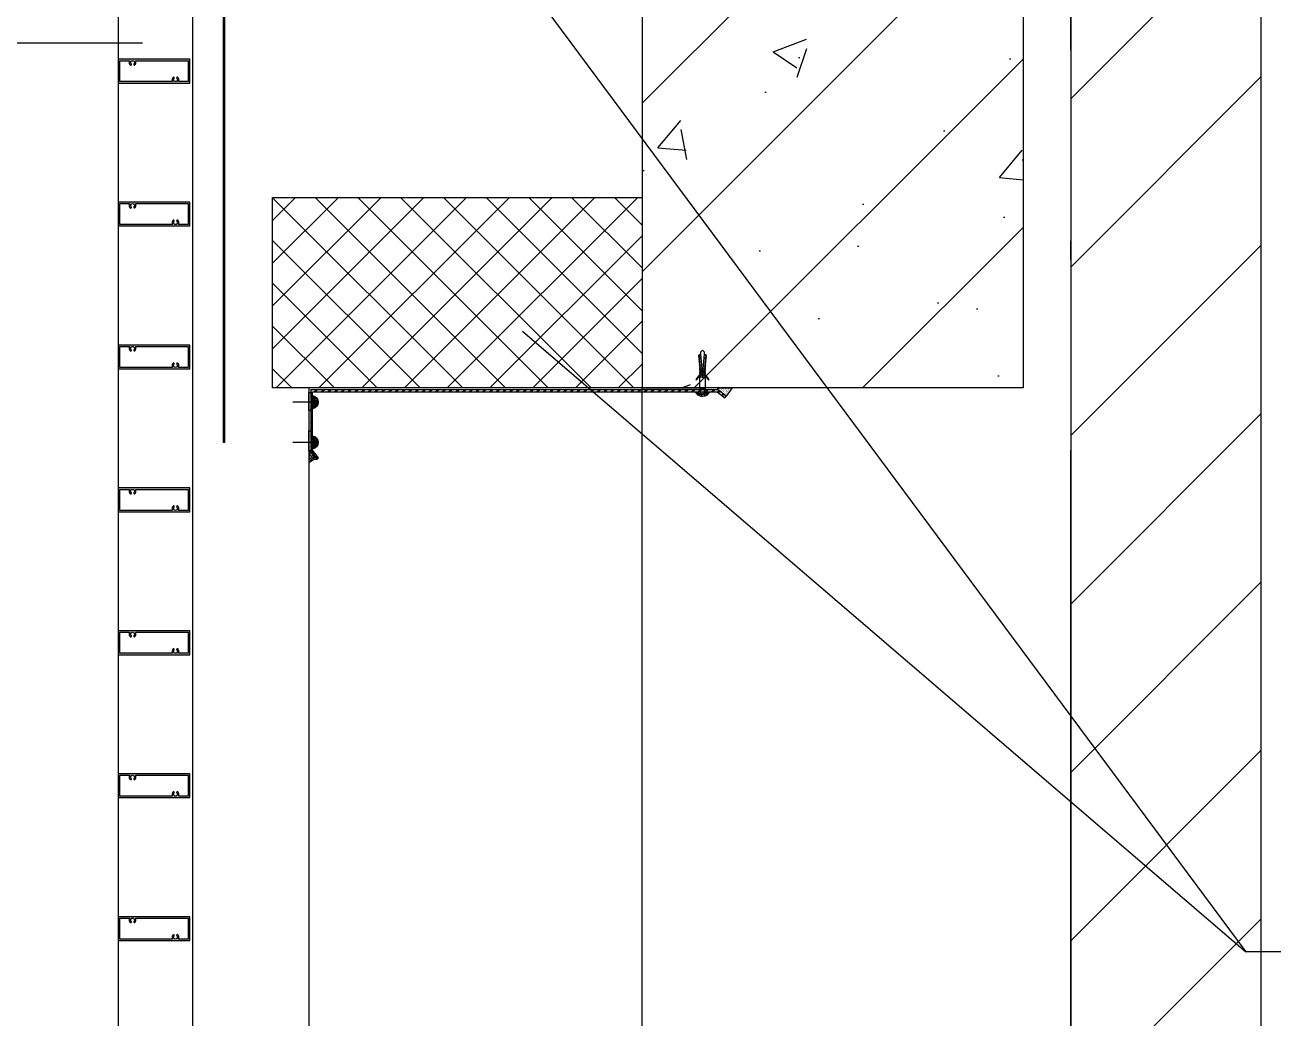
# Model space of a CAD drawing. Header units: millimetres. Extents: x 12351878 to 12381578, y 696206 to 738256.
# Drawn here: x 12366236 to 12367547, y 719522 to 720564 of the extents above; entities that cross this region are included whole.
import ezdxf

# ---------------------------------------------------------------- set-up
doc = ezdxf.new("R2010")
doc.units = ezdxf.units.MM
doc.header["$LTSCALE"] = 1000
for name, pattern in [('CENTER', [50.800000000000004, 31.75, -6.35, 6.35, -6.35]), ('CENTER2', [28.575000000000003, 19.05, -3.175, 3.175, -3.175]), ('DOTE', [2.4200000000000004, 2, -0.2, 0.02, -0.2]), ('HIDDEN', [0.125, 0.0625, -0.0625])]:
    doc.linetypes.add(name, pattern=pattern)
for name, color, linetype in [('A-WALL', 5, 'Continuous'), ('A-WALL-PATT', 8, 'Continuous'), ('ALUM', 1, 'Continuous'), ('DIM_LEAD', 3, 'Continuous'), ('DOTE', 16, 'DOTE'), ('ELASTOMER', 6, 'Continuous'), ('ELASTOMER-V', 241, 'Continuous'), ('ELASTROMER-V', 241, 'Continuous'), ('EXTRUSION-V', 141, 'Continuous'), ('EXTRUSION1', 4, 'Continuous'), ('EXTRUSION2', 133, 'Continuous'), ('FASTENER', 191, 'Continuous'), ('GRID', 8, 'CENTER'), ('GZDI-J建筑-立面-后可见线', 252, 'Continuous'), ('INSUL', 8, 'HIDDEN'), ('SILICONE', 8, 'Continuous'), ('STEEL', 3, 'Continuous'), ('STEEL-V', 71, 'Continuous'), ('SYMBOL', 7, 'Continuous'), ('型材断面填充', 254, 'Continuous'), ('铝板断面填充', 14, 'Continuous')]:
    doc.layers.add(name, color=color, linetype=linetype)

# ---------------------------------------------------------------- blocks, each defined once
blk = doc.blocks.new('*U59')
at = {"linetype": 'ByBlock', "lineweight": -2}
for p, q in [((-5.028571428571013, 0.5142857142927824), (-5.028571428571013, 7.275957614183426e-12)), ((5.028571428571013, 7.275957614183426e-12), (-5.028571428571013, 7.275957614183426e-12)), ((-4.685714285715221, 0.857142857152212), (-3.542857142858338, 1.14285714286234)), ((4.685714285715221, 0.857142857152212), (-4.685714285715221, 0.857142857152212)), ((-3.542857142858338, 4.400000000008731), (-3.542857142858338, 1.14285714286234)), ((3.542857142858338, 1.14285714286234), (-3.542857142858338, 1.14285714286234)), ((2.657142857144208, 4.857142857152212), (-2.657142857144208, 4.857142857152212)), ((-2.332922000361577, 0.857142857152212), (-1.77142857142826, 1.14285714286234)), ((-1.77142857142826, 4.400000000008731), (-1.77142857142826, 1.14285714286234)), ((1.77142857142826, 4.400000000008731), (1.77142857142826, 1.14285714286234)), ((2.458636286075489, 0.857142857152212), (1.77142857142826, 1.14285714286234)), ((3.542857142858338, 4.400000000008731), (3.542857142858338, 1.14285714286234)), ((4.685714285715221, 0.857142857152212), (3.542857142858338, 1.14285714286234)), ((5.028571428571013, 0.5142857142927824), (5.028571428571013, 7.275957614183426e-12))]:
    blk.add_line(p, q, dxfattribs=at)
for centre, radius, start, end in [((-4.685714285715221, 0.5142857142927824), 0.3428571428571428, 90, 180), ((-2.657142857144208, 3.770535714291327), 1.086607142857136, 35.40085557752613, 144.5991444224739), ((0, 1.196428571434808), 3.660714285714072, 61.05941179989344, 118.9405882001066), ((2.657142857144208, 3.770535714291327), 1.086607142857129, 35.40085557752613, 144.5991444224739), ((4.685714285715221, 0.5142857142927824), 0.3428571428571428, 0, 90)]:
    blk.add_arc(centre, radius, start, end, dxfattribs=at)
at = {"layer": 'GRID', "ltscale": 0.5}
blk.add_line((0, 4.857142857159488), (0, -20.8138588388405), dxfattribs=at)
blk = doc.blocks.new('*U60')
at = {"color": 0, "linetype": 'ByBlock'}
for p, q in [((-2.000000000000454, 0), (-2.000000000000454, -3.499999999977263)), ((1.999999999999545, 0), (1.999999999999545, -3.499999999977263))]:
    blk.add_line(p, q, dxfattribs=at)
blk.add_lwpolyline([(-3.631647999078154, 2.137003523466773, -0.0990596780167006), (-0.9599999999996952, 3.055712998712806), (-0.9599999999996952, 2.729140914976596), (0.9599999999996952, 2.729140914976596), (0.9599999999996952, 3.055712998712806, -0.0990596780167006), (3.631647999078154, 2.137003523466773, -0.2665876613401604), (4.199999999999477, 1.146785520481898), (4.199999999999477, 0.2400000000006912, -0.4142135623730937), (3.959999999999695, 0), (-3.959999999999695, 0, -0.4142135623731049), (-4.200000000000613, 0.2400000000006912), (-4.200000000000613, 1.146785520481898, -0.2665876613401604)], format="xyb", close=True, dxfattribs=at)
blk.add_lwpolyline([(-6.855000000000018, -12.99599999997735), (-3.000000000000453, -17.59199999997736), (-2.250000000000454, -17.96699999997736), (-2.250000000000454, -18.71699999997736), (-3.000000000000453, -18.71699999997736), (-3.000000000000453, -19.09199999997736), (-2.250000000000454, -19.46699999997736), (-2.250000000000454, -20.21699999997736), (-3.000000000000453, -20.21699999997736), (-3.000000000000453, -20.59199999997736), (-2.250000000000454, -20.96699999997736), (-2.250000000000454, -21.71699999997736), (-3.000000000000453, -21.71699999997736), (-3.000000000000453, -22.09199999997736), (-2.250000000000454, -22.46699999997736), (-2.250000000000454, -23.21699999997736), (-3.000000000000453, -23.21699999997736), (-3.000000000000453, -23.59199999997736), (-2.250000000000454, -23.96699999997736), (-2.250000000000454, -24.55649999997741), (-3.059999999999945, -24.48599999997714), (-3.105000000000018, -24.85949999997729), (-2.384999999999763, -25.29749999997739), (-2.445000000000163, -26.04449999997723), (-3.195000000000163, -25.97999999997728), (-3.224999999999909, -26.35349999997697), (-2.519999999999981, -26.79149999997752), (-2.580000000000381, -27.53999999997723), (-3.330000000000382, -27.47399999997742), (-3.360000000000127, -27.84749999997712), (-2.639999999999872, -28.28699999997752), (-2.7150000000006, -29.03399999997737), (-3.4650000000006, -28.96799999997757), (-3.494999999999436, -29.34149999997726), (-2.77500000000009, -29.7809999999772), (-2.849999999999909, -30.52799999997751), (-3.584999999999581, -30.46199999997725), (-3.615000000000236, -30.8354999999774), (-2.910000000000309, -31.27499999997735), (-2.969999999999799, -32.0219999999772), (-3.719999999999799, -31.95749999997725), (-3.750000000000453, -32.3309999999774), (-3.045000000000527, -32.76899999997704), (-3.105000000000018, -33.51599999997733), (-3.855000000000018, -33.45149999997694), (-3.884999999999764, -33.82499999997754), (-3.164999999999508, -34.26299999997718), (-3.240000000000236, -35.01149999997733), (-3.974999999999909, -34.94549999997708), (-4.019999999999982, -35.31899999997722), (-3.299999999999727, -35.75849999997762), (-3.360000000000127, -36.50549999997702), (-4.110000000000127, -36.43949999997722), (-4.139999999999872, -36.81299999997737), (-3.434999999999945, -37.25249999997732), (-3.494999999999436, -37.99949999997716), (-4.244999999999436, -37.93349999997736), (-4.27500000000009, -38.30699999997705), (-1.724999999999909, -39.28349999997727), (-0.3750000000004547, -23.88749999997754), (-0.3750000000004547, -14.87999999997737), (0.3749999999995452, -14.87999999997737), (0.3749999999995452, -23.88749999997754), (1.724999999999909, -39.28349999997727), (4.27500000000009, -38.30699999997705), (4.230000000000018, -37.93349999997736), (3.495000000000345, -37.99949999997716), (3.419999999999618, -37.25249999997732), (4.139999999999872, -36.81299999997737), (4.110000000000127, -36.43949999997722), (3.360000000000127, -36.50549999997702), (3.284999999999399, -35.75849999997762), (4.005000000000563, -35.31899999997722), (3.974999999999909, -34.94549999997708), (3.224999999999909, -35.01149999997733), (3.165000000000418, -34.26299999997718), (3.870000000000345, -33.82499999997754), (3.83999999999969, -33.45149999997694), (3.08999999999969, -33.51599999997733), (3.0300000000002, -32.76899999997704), (3.749999999999545, -32.3309999999774), (3.704999999999472, -31.95749999997725), (2.969999999999799, -32.0219999999772), (2.894999999999981, -31.27499999997735), (3.615000000000236, -30.8354999999774), (3.585000000000491, -30.46199999997725), (2.835000000000491, -30.52799999997751), (2.77500000000009, -29.7809999999772), (3.480000000000018, -29.34149999997726), (3.450000000000272, -28.96799999997757), (2.700000000000272, -29.03399999997737), (2.639999999999872, -28.28699999997752), (3.344999999999799, -27.84749999997712), (3.315000000000054, -27.47399999997742), (2.565000000000054, -27.53999999997723), (2.505000000000563, -26.79149999997752), (3.224999999999909, -26.35349999997697), (3.195000000000163, -25.97999999997728), (2.445000000000163, -26.04449999997723), (2.370000000000345, -25.29749999997739), (3.08999999999969, -24.85949999997729), (3.059999999999945, -24.48599999997714), (2.249999999999545, -24.55649999997741), (2.249999999999545, -23.96699999997736), (2.999999999999545, -23.59199999997736), (2.999999999999545, -23.21699999997736), (2.249999999999545, -23.21699999997736), (2.249999999999545, -22.46699999997736), (2.999999999999545, -22.09199999997736), (2.999999999999545, -21.71699999997736), (2.249999999999545, -21.71699999997736), (2.249999999999545, -20.96699999997736), (2.999999999999545, -20.59199999997736), (2.999999999999545, -20.21699999997736), (2.249999999999545, -20.21699999997736), (2.249999999999545, -19.46699999997736), (2.999999999999545, -19.09199999997736), (2.999999999999545, -18.71699999997736), (2.249999999999545, -18.71699999997736), (2.249999999999545, -17.96699999997736), (2.999999999999545, -17.59199999997736), (6.855000000000018, -12.99599999997735), (6.284999999999398, -12.51449999997749), (2.325000000000272, -17.21699999997736), (2.249999999999545, -17.21699999997736), (2.249999999999545, -16.46699999997736), (2.999999999999545, -16.09199999997736), (2.999999999999545, -15.34199999997736), (2.249999999999545, -15.34199999997736), (2.249999999999545, -14.96699999997736), (2.999999999999545, -14.96699999997736), (2.999999999999545, -3.499999999977263), (-3.000000000000453, -3.499999999977263), (-3.000000000000453, -14.96699999997736), (-2.250000000000454, -14.96699999997736), (-2.250000000000454, -15.34199999997736), (-3.000000000000453, -15.34199999997736), (-3.000000000000453, -16.09199999997736), (-2.250000000000454, -16.46699999997736), (-2.250000000000454, -17.21699999997736), (-2.3400000000006, -17.21699999997736), (-6.285000000000308, -12.51449999997749)], close=True, dxfattribs=at)
blk.add_lwpolyline([(-2.000000000000454, -39.17819117644785), (-2.000000000000454, -41.50724637678876), (-4.547e-13, -43.49999999997726), (1.999999999999545, -41.4927007299043), (1.999999999999545, -39.17819117644785)], dxfattribs=at)
blk = doc.blocks.new('20210923-LC06')
at = {"layer": '型材断面填充', "linetype": 'ByBlock'}
h = blk.add_hatch(color=256, dxfattribs=at)
h.paths.add_polyline_path([(75, 12.5), (0, 12.5), (0, -12.5), (75, -12.5)])
edge = h.paths.add_edge_path(flags=16)
edge.add_arc((72.99999999999272, 10.5), 0.5, 0, 90, ccw=False)
edge.add_line((73.49999999999272, 10.5), (73.49999999999272, -10.5))
edge.add_arc((72.99999999999272, -10.5), 0.5, -90, 0, ccw=False)
edge.add_line((72.99999999999272, -11), (63.70809924347122, -11))
edge.add_arc((63.70809924347122, -10.5), 0.5, 157.9756871616606, 270, ccw=False)
edge.add_arc((59.99999999996362, -8.999999999923602), 3.49999999999024, 337.9756871617368, 405.5224881743313)
edge.add_arc((61.96176195076987, -7.002128601492586), 0.6999999863657048, 45.52248817439985, 150.0000000002586)
edge.add_line((61.35554417992535, -6.652128608311614), (61.30384047733969, -6.741682048123039))
edge.add_arc((61.91005825998582, -7.091682048114308), 0.6999999999930533, 150.000000000497, 224.9738861260881)
edge.add_arc((59.99999999498687, -8.999999999916326), 1.99999999646012, -224.97388637242545, 44.97388612635791, ccw=False)
edge.add_arc((58.08994174066902, -7.091682042391767), 0.6999999964802336, 315.0261136276913, 389.999999996758)
edge.add_line((58.69615952028835, -6.741682044186746), (58.64445582000917, -6.652128608351632))
edge.add_arc((58.0382380491501, -7.002128601496224), 0.6999999863618294, 29.99999999656709, 134.4775118258088)
edge.add_arc((59.99999999995634, -8.999999999923602), 3.499999999985485, 134.4775118257521, 202.0243128383078)
edge.add_arc((56.29190075644874, -10.5), 0.5000000000078625, -89.99999999916622, 22.024312838026788, ccw=False)
edge.add_line((56.29190075645602, -11), (2, -11))
edge.add_arc((2, -10.5), 0.5, 180, 270, ccw=False)
edge.add_line((1.5, -10.5), (1.5, 10.5))
edge.add_arc((2, 10.5), 0.5, 90, 180, ccw=False)
edge.add_line((2, 11), (11.2919007564924, 11))
edge.add_arc((11.29190075648512, 10.49999999998909), 0.5000000000109139, -22.024313129871473, 89.99999999916622, ccw=False)
edge.add_arc((15.00000000499858, 8.999999975909304), 3.500000013615411, 157.9756868698486, 225.5224875408107)
edge.add_arc((13.03823803211708, 7.002128599175194), 0.7000000000041585, 225.5224875403132, 330.0000000028977)
edge.add_line((13.64445581477776, 6.652128599209391), (13.696159520332, 6.741682044186746))
edge.add_arc((13.0899417407054, 7.091682042388129), 0.6999999964831274, 330.0000000037976, 404.9738863725193)
edge.add_arc((14.99999999501597, 8.999999999916326), 1.999999996458775, -44.97388612598962, 224.9738863725727, ccw=False)
edge.add_arc((16.9100582600222, 7.091682048121584), 0.6999999999878389, 135.0261138737017, 209.9999999998008)
edge.add_line((16.30384047738335, 6.741682048130315), (16.355544179969, 6.652128608307976))
edge.add_arc((16.96176195081352, 7.002128601492586), 0.6999999863692359, 209.9999999999993, 314.4775118253916)
edge.add_arc((15.00000000002183, 8.999999999923602), 3.499999999983077, 314.477511825457, 382.0243128382527)
edge.add_arc((18.70809924351488, 10.49999999999272), 0.4999999999930083, 90, 202.0243128382656, ccw=False)
edge.add_line((18.70809924351488, 10.99999999998545), (72.99999999999272, 11))
at = {"color": 0, "linetype": 'ByBlock'}
blk.add_lwpolyline([(75, 12.5), (0, 12.5), (0, -12.5), (75, -12.5)], close=True, dxfattribs=at)
blk.add_lwpolyline([(72.99999999999272, 11, -0.4142135623731147), (73.49999999999272, 10.5), (73.49999999999272, -10.5, -0.4142135623730951), (72.99999999999272, -11), (63.70809924347122, -11, -0.5318455158548693), (63.24458683803095, -10.31249999998909, 0.303569696419431), (62.45220242653158, -6.502660764042957, 0.4903143928775128), (61.35554417992535, -6.652128608311614), (61.30384047733969, -6.741682048123039, 0.339327190915275), (61.41485796841152, -7.586431147374242, -2.41265831870223), (58.58514202763035, -7.586431141295179, 0.339327192099483), (58.69615952028835, -6.741682044186746), (58.64445582000917, -6.652128608351632, 0.4903143928944151), (57.54779757338838, -6.502660764050233, 0.3035696964186377), (56.75541316189629, -10.31249999998909, -0.5318455158544906), (56.29190075645602, -11), (2, -11, -0.4142135623730951), (1.5, -10.5), (1.5, 10.5, -0.4142135623730951), (2, 11), (11.2919007564924, 11, -0.5318455174885397), (11.75541316098679, 10.31249999761349, 0.3035696947912896), (12.5477975412723, 6.502660757421836, 0.4903143963226426), (13.64445581477776, 6.652128599209391), (13.696159520332, 6.741682044186746, 0.3393271920984405), (13.58514202766673, 7.586431141295179, -2.412658318694041), (16.41485796845518, 7.58643114737788, 0.3393271909152766), (16.30384047738335, 6.741682048130315), (16.355544179969, 6.652128608307976, 0.49031439287499), (17.45220242657524, 6.502660764039319, 0.3035696964197462), (18.24458683808189, 10.31249999998545, -0.5318455158541423), (18.70809924351488, 10.99999999998545)], format="xyb", close=True, dxfattribs=at)
blk = doc.blocks.new('*U133')
at = {"linetype": 'CENTER2', "ltscale": 0.5}
blk.add_line((0, 5.682552812322683), (0, -13.72271173098998), dxfattribs=at)
at = {"color": 0, "linetype": 'ByBlock'}
blk.add_lwpolyline([(-0.6749999999992724, 2.506874680595502), (-1.174999999999272, 3.599999999998545), (-2.999999999998181, 3.600000000002183, 0.4142135623730951), (-5.399999999999636, 1.200000000000728), (-5.399999999999636, 0), (5.399999999999636, 0), (5.400000000001455, 1.19999999999709, 0.4142135623730951), (3.000000000001819, 3.599999999998545), (1.174999999999272, 3.599999999998545), (0.6749999999992724, 2.506874680595502)], format="xyb", close=True, dxfattribs=at)
blk = doc.blocks.new('*U172')
at = {"layer": 'ELASTOMER-V', "linetype": 'ByBlock'}
h = blk.add_hatch(dxfattribs=at)
h.set_pattern_fill('HONEY', color=256, scale=10, angle=90.00000000002557, style=0)
h.set_pattern_definition([(90, (777.9763210752899, -18948.4054980909), (-1.082531754731385, 1.874999999999516), [1.25, -2.5]), (210.0000000000255, (777.9763210752899, -18948.4054980909), (-1.082531754729711, -1.875000000000482), [1.249999999999997, -2.499999999999994]), (150.0000000000255, (777.9763210752899, -18948.4054980909), (-2.165063509461096, -9.662e-13), [-2.5, 1.25])])
edge = h.paths.add_edge_path()
edge.add_arc((6.00000064651249, 11.73395076351153), 5.999999344334356, 0, 360)
at = {"layer": 'SILICONE'}
h = blk.add_hatch(dxfattribs=at)
h.set_pattern_fill('AR-SAND', color=256, angle=90.00000000002557, style=0)
h.set_pattern_definition([(127.5000000000256, (777.9763210752899, -18948.4054980909), (-1.92682376901313, -0.0629933581104684), [0, -1.52, 0, -1.7, 0, -1.625]), (97.50000000002554, (777.9763210752899, -18948.4054980909), (-2.82214606523053, 1.769776705266466), [0, -0.82, 0, -1.369999999999999, 0, -0.525]), (57.50000000002556, (777.9763210752899, -18949.63549809088), (-0.0056590535383553, 3.114141861751492), [0, -0.4999999999999977, 0, -1.79999999999999, 0, -2.34999999999998]), (47.50000000002557, (777.9763210752899, -18949.63549809088), (-0.8776755649355914, 3.006126604571902), [0, -0.25, 0, -1.179999999999999, 0, -1.35])])
edge = h.paths.add_edge_path()
edge.add_line((-1.223408617079258e-06, 11.73395025841455), (0, 0))
edge.add_arc((5.999999995414328, -13.71720165333131), 14.97202795693112, 66.37509497301721, 113.62490502698279, ccw=False)
edge.add_line((11.99999999082866, 0), (11.9999999908614, 11.73395126860851))
edge.add_arc((6.000000646510671, 11.73395076350608), 5.999999344350748, -179.99999517673064, 4.8233733878078056e-06, ccw=False)
at = {"layer": '铝板断面填充', "linetype": 'ByBlock'}
h = blk.add_hatch(color=256, dxfattribs=at)
h.dxf.hatch_style = 1
h.paths.add_polyline_path([(802.000006073354, 1.999999999723027), (776.1821213715697, 1.999999999708475), (13.99999999082866, 2), (13.9999999908614, 22), (0.9999999908613972, 22), (0.9999999908613972, 19.99999999999272), (11.9999999908614, 19.99999999999272), (11.99999999082866, 0), (776.1821213715697, -2.915249162237725e-10), (802.000006073354, -2.842489586095891e-10)])
at = {"layer": 'ALUM'}
blk.add_lwpolyline([(802.000006073354, 1.999999999723027), (776.1821213715697, 1.999999999708475), (13.99999999082866, 2), (13.9999999908614, 22), (0.9999999908613972, 22), (0.9999999908613972, 19.99999999999272), (11.9999999908614, 19.99999999999272), (11.99999999082866, 0), (776.1821213715697, -2.915249162237725e-10), (802.000006073354, -2.842489586095891e-10)], close=True, dxfattribs=at)
at = {"layer": 'ELASTOMER'}
blk.add_circle((6.00000064651249, 11.73395076351153), 5.999999344334356, dxfattribs=at)
at = {"layer": 'EXTRUSION2'}
blk.add_lwpolyline([(-9.138602763414383e-09, 42), (-9.138602763414383e-09, 22), (19.9999999908614, 22), (19.9999999908614, 25), (2.999999990861397, 25), (2.999999990861397, 42)], close=True, dxfattribs=at)
at = {"layer": 'SILICONE'}
blk.add_lwpolyline([(-1.223408617079258e-06, 11.73395025841455), (0, 0), (0, 0, -0.2091377174264752), (11.99999999082866, 0), (11.9999999908614, 11.73395126860851, -1.000000000000909), (1.302159944316372e-06, 11.73395025841455)], format="xyb", dxfattribs=at)
at = {"layer": 'FASTENER', "xscale": -0.8333333333333337, "yscale": 0.8333333333333337, "zscale": 0.8333333333333337}
for p, rotation in [((2.999999990861397, 33.5), 269.9999999999745), ((6.499999990861397, 19.99999999999272), 180)]:
    blk.add_blockref('*U133', p, dxfattribs=dict(at, rotation=rotation))
blk = doc.blocks.new('gyblcqs2')
at = {"layer": 'A-WALL-PATT'}
h = blk.add_hatch(dxfattribs=at)
h.set_pattern_fill('钢筋混凝土', color=256, scale=50, style=0)
h.set_pattern_definition([(45, (0, 0), (-88.38834764831843, 88.38834764831844), []), (49.99999999999999, (0, 0), (358.6300913003767, -31.37606749129755), [37.5, -412.5]), (355, (0, 0), (-69.3756668065, 376.0960668500059), [30, -330]), (100.4514, (29.88584, -2.61467), (289.2546908570108, 344.7197710304768), [31.870095, -350.571056]), (46.18420000000002, (0, 100), (533.6205243128222, -82.75950716450905), [56.24999999999999, -618.7499999999999]), (96.6356, (44.4683725, 93.1033465), (467.3313527743517, 487.0589354502209), [47.805144, -525.8565]), (351.1842, (0, 100), (467.3309725668136, 487.0593004626623), [45, -495]), (21, (50, 75), (298.4535260592309, -201.3094453326694), [37.5, -412.5]), (326.0000000000001, (50, 75), (121.6576659607909, 362.5750225234265), [30, -330]), (71.4514, (74.8711165, 58.224197), (420.111314290745, 161.2652483549762), [31.870095, -350.571056]), (37.50000000000001, (0, 0), (6.079927658645334, 166.4469269156558), [0, -326, 0, -335, 0, -331.25]), (7.499999999999999, (0, 0), (131.5347687210743, 197.2058559411801), [0, -191, 0, -318.5, 0, -126.25]), (327.5, (-111.5, 0), (266.9112180862045, -11.27743586718988), [0, -125, 0, -390, 0, -517.5]), (317.5, (-161.5, 0), (291.5930846711931, 50.05249116615887), [0, -162.5, 0, -259, 0, -367.5])])
h.paths.add_polyline_path([(3870.333328117927, 2477.238323600072), (3736.999994784593, 2310.571656933406), (3736.999994784594, 1910.571656933404), (4136.999994784594, 1910.571656933404), (4136.999994784594, 2560.571656933404)])
at = {"layer": 'INSUL', "linetype": 'ByBlock'}
h = blk.add_hatch(dxfattribs=at)
h.set_pattern_fill('ANSI37', color=256, scale=20)
h.set_pattern_definition([(45, (-12393068.00000522, -704772.9283430666), (-22.45064030267288, 22.45064030267288), []), (135, (-12393068.00000522, -704772.9283430666), (-22.45064030267288, -22.45064030267288), [])])
h.paths.add_polyline_path([(3349.00003737025, 2110.571657034801), (3736.99999493733, 2110.571657166816), (3736.99999493733, 1910.571657066466), (3349.00003737025, 1910.571656934451)])
at = {"layer": 'SILICONE', "linetype": 'ByBlock'}
h = blk.add_hatch(dxfattribs=at)
h.set_pattern_fill('AR-SAND', color=256, angle=-1.272221872585407e-14, style=0)
h.set_pattern_definition([(37.49999999999999, (-8096.249669140205, -1499.750993521884), (-0.06299335810960771, 1.926823769013158), [0, -1.519999999999999, 0, -1.699999999999999, 0, -1.624999999999999]), (7.499999999999979, (-8096.249669140205, -1499.750993521884), (1.769776705267727, 2.82214606522974), [0, -0.8199999999999998, 0, -1.37, 0, -0.5249999999999999]), (327.5, (-8097.479669140652, -1499.750993521884), (3.114141861751495, 0.005659053536964137), [0, -0.5, 0, -1.8, 0, -2.35]), (317.4999999999999, (-8097.479669140652, -1499.750993521884), (3.006126604572293, 0.8776755649342486), [0, -0.25, 0, -1.179999999999999, 0, -1.35])])
edge = h.paths.add_edge_path()
edge.add_arc((3389.956738738343, 1895.694648552919), 6.939381577471416, 278.64636112624754, 441.3536388285397, ccw=False)
edge.add_line((3390.999973101541, 1888.83413262933), (3390.999973106955, 1902.555164475838))
at = {"layer": 'SILICONE'}
h = blk.add_hatch(dxfattribs=at)
h.set_pattern_fill('AR-SAND', color=256, angle=360, style=0)
h.set_pattern_definition([(37.50000000000001, (-13253.40632983111, -54849.47123812081), (-0.06299335810960767, 1.926823769013159), [0, -1.52, 0, -1.7, 0, -1.625]), (7.499999999999979, (-13253.40632983111, -54849.47123812081), (1.769776705267728, 2.82214606522974), [0, -0.82, 0, -1.37, 0, -0.525]), (327.5, (-13254.63632983156, -54849.47123812081), (3.114141861751495, 0.005659053536964179), [0, -0.5, 0, -1.8, 0, -2.35]), (317.5, (-13254.63632983156, -54849.47123812081), (3.006126604572294, 0.8776755649342486), [0, -0.2499999999999999, 0, -1.179999999999999, 0, -1.349999999999999])])
edge = h.paths.add_edge_path()
edge.add_line((3793.121029529721, 1906.571681905887), (3807.726102482527, 1906.571681488771))
edge.add_arc((3800.423566091806, 1909.596651320346), 7.904269745463281, 202.5010697042433, 337.4989270230601, ccw=False)
h = blk.add_hatch(dxfattribs=at)
h.set_pattern_fill('AR-SAND', color=256, angle=270, style=0)
h.set_pattern_definition([(307.5, (-15290.8252535481, 98172.39211711113), (1.926823769013159, 0.0629933581096078), [0, -1.519999999999992, 0, -1.699999999999992, 0, -1.624999999999992]), (277.5, (-15290.8252535481, 98172.39211711113), (2.82214606522974, -1.769776705267728), [0, -0.82, 0, -1.37, 0, -0.525]), (237.5, (-15290.8252535481, 98173.62211711111), (0.005659053536964369, -3.114141861751495), [0, -0.5, 0, -1.8, 0, -2.35]), (227.5, (-15290.8252535481, 98173.62211711111), (0.8776755649342488, -3.006126604572294), [0, -0.2499999999999974, 0, -1.179999999999979, 0, -1.349999999999979])])
h.paths.add_polyline_path([(3825.136006008834, 1901.870932482183), (3816.376809637994, 1908.57165693806), (3816.376809637994, 1910.57165693806), (3831.478906847537, 1910.57165693806)])
at = {"layer": 'SILICONE', "linetype": 'ByBlock'}
h = blk.add_hatch(dxfattribs=at)
h.set_pattern_fill('AR-SAND', color=256, angle=-1.272221872585407e-14, style=0)
h.set_pattern_definition([(37.49999999999999, (-8096.249669134617, -1542.033787203021), (-0.06299335810960771, 1.926823769013158), [0, -1.519999999999999, 0, -1.699999999999999, 0, -1.624999999999999]), (7.499999999999979, (-8096.249669134617, -1542.033787203021), (1.769776705267727, 2.82214606522974), [0, -0.8199999999999998, 0, -1.37, 0, -0.5249999999999999]), (327.5, (-8097.479669133201, -1542.033787203021), (3.114141861751495, 0.005659053536964137), [0, -0.5, 0, -1.8, 0, -2.35]), (317.4999999999999, (-8097.479669133201, -1542.033787203021), (3.006126604572293, 0.8776755649342486), [0, -0.25, 0, -1.179999999999999, 0, -1.35])])
edge = h.paths.add_edge_path()
edge.add_arc((3389.956738745794, 1853.411854871898), 6.939381577471416, 278.64636112624754, 441.3536388285397, ccw=False)
edge.add_line((3390.999973108992, 1846.551338948193), (3390.999973114405, 1860.272370794701))
h = blk.add_hatch(dxfattribs=at)
h.set_pattern_fill('AR-SAND', color=256, style=0)
h.set_pattern_definition([(37.50000000000001, (-8099.700701426715, -1526.457048133714), (-0.0629933581096082, 1.926823769013158), [0, -1.52, 0, -1.7, 0, -1.625]), (7.499999999999999, (-8099.700701426715, -1526.457048133714), (1.769776705267727, 2.82214606522974), [0, -0.82, 0, -1.37, 0, -0.525]), (327.5, (-8100.930701427162, -1526.457048133714), (3.114141861751495, 0.0056590535369649), [0, -0.5, 0, -1.8, 0, -2.35]), (317.5, (-8100.930701427162, -1526.457048133714), (3.006126604572293, 0.8776755649342494), [0, -0.25, 0, -1.179999999999999, 0, -1.35])])
edge = h.paths.add_edge_path()
edge.add_line((3386.999940630049, 1844.56133382814), (3386.999940630049, 1831.571689310716))
edge.add_arc((3394.757311809808, 1826.679748873808), 9.171035320932278, 84.0959847744179, 147.7637178048766, ccw=False)
edge.add_line((3395.700665084645, 1835.802137456601), (3388.999940630049, 1844.56133382814))
edge.add_line((3388.999940630049, 1844.56133382814), (3386.999940630049, 1844.56133382814))
at = {"layer": 'STEEL-V', "linetype": 'ByBlock'}
h = blk.add_hatch(dxfattribs=at)
h.set_pattern_fill('Q119', color=256, scale=10, angle=315, style=0, pattern_type=2)
h.set_pattern_definition([(45, (-32803.22027666867, 32398.05022147798), (-3.535533905932737, 3.535533905932739), []), (45, (-32802.51316988654, 32397.34311469679), (-3.535533905932737, 3.535533905932739), [])])
h.paths.add_polyline_path([(3734.999994784594, 1908.57165693806), (3735.000012241304, 1908.571702635032), (3388.99998813495, 1908.571702635032), (3388.999940630049, 1844.561336449813), (3395.700665084645, 1835.802140078158), (3397.274448536336, 1837.036322256085), (3390.999940630049, 1845.252023053821), (3391.000005587935, 1906.571689310716), (3736.999954234809, 1906.571689310716), (3736.999936779961, 1906.571717462153), (3815.686123033985, 1906.57165693806), (3823.901823831722, 1900.297149030725), (3825.136006008834, 1901.870932482183), (3816.376809637994, 1908.57165693806)])
at = {"layer": 'A-WALL'}
for p, q in [((4136.999994784594, 2560.571656933404), (4136.999994784594, 1910.571656933404)), ((3736.999994784593, 2310.571656933406), (3736.999994784594, 1910.571656933404)), ((4136.999994784594, 1910.571656933404), (3736.999994784594, 1910.571656933404))]:
    blk.add_line(p, q, dxfattribs=at)
at = {"layer": 'ELASTROMER-V', "linetype": 'HIDDEN'}
for points, elevation in [([(3386.99998813495, 1905.854496316053), (3388.99998813495, 1905.854496316053), (3388.999940622598, 1886.844130130834), (3386.999940622598, 1886.844130130834)], -3.970925637230914e-08), ([(3736.999994784594, 1910.57165693806), (3816.376809637994, 1910.57165693806), (3816.376809637994, 1908.57165693806), (3736.999994784594, 1908.57165693806)], 5.176894548983447e-10), ([(3386.999988140538, 1865.57156784262), (3388.999988140538, 1865.57156784262), (3388.999940630049, 1844.561336449813), (3386.999940630049, 1844.561336449813)], 5.176894548983447e-10)]:
    blk.add_lwpolyline(points, close=True, dxfattribs=dict(at, elevation=elevation))
at = {"layer": 'EXTRUSION-V'}
for p, q in [((3264.989149881527, 3605.58174330357, 2.422591308793002e-08), (3264.989149881527, -2844.428347484209, 2.635479687953106e-08)), ((3386.999989133328, 1910.571656947373, -2.671660720812546e-08), (3387.000084385276, -2919.418214046163, 4.015512391808419e-08))]:
    blk.add_line(p, q, dxfattribs=at)
at = {"layer": 'EXTRUSION-V', "elevation": -6.907243682693404e-08}
blk.add_lwpolyline([(3186.989286676049, 3605.58174330357), (3186.989286676049, -2844.428347484209)], dxfattribs=at)
at = {"layer": 'GZDI-J建筑-立面-后可见线'}
blk.add_line((3736.999979332089, -2684.799928394496, -1.92606272030549e-09), (3736.999979332089, 1910.5716522726, -6.925038935169097e-08), dxfattribs=at)
at = {"layer": 'INSUL', "linetype": 'ByBlock', "elevation": -2.671660720812548e-08}
blk.add_lwpolyline([(3349.00003737025, 2110.571657034801), (3736.99999493733, 2110.571657166816), (3736.99999493733, 1910.571657066466), (3349.00003737025, 1910.571656934451)], close=True, dxfattribs=at)
at = {"layer": 'SILICONE'}
for points, elevation in [([(3390.999973107129, 1902.555164475809, -0.8594320421947705), (3390.999973101541, 1888.83413262933)], -3.970925637230914e-08), ([(3390.99997311458, 1860.272370794672, -0.8594320421947705), (3390.999973108992, 1846.551338948193)], 5.176894548983447e-10), ([(3386.999940630049, 1844.56133382814), (3386.999940630049, 1831.571689310716, -0.285177042688199), (3395.700665084645, 1835.802137456601), (3388.999940630049, 1844.56133382814)], 5.176894548983447e-10)]:
    blk.add_lwpolyline(points, format="xyb", close=True, dxfattribs=dict(at, elevation=elevation))
at = {"layer": 'SILICONE', "elevation": 5.176894548983447e-10}
blk.add_lwpolyline([(3793.121029529721, 1906.571681905887), (3807.726102482527, 1906.571681488771, -0.6681651147197814), (3793.121029529721, 1906.571681905887, -0.3678191468024997)], format="xyb", dxfattribs=at)
blk.add_lwpolyline([(3825.136006008834, 1901.870932482183), (3816.376809637994, 1908.57165693806), (3816.376809637994, 1910.57165693806), (3831.478906847537, 1910.57165693806), (3825.136006008834, 1901.870932482183)], dxfattribs=at)
at = {"layer": 'STEEL', "elevation": 5.176894548983447e-10}
blk.add_lwpolyline([(3734.999994784594, 1908.57165693806), (3735.000012241304, 1908.571702635032), (3388.99998813495, 1908.571702635032), (3388.999940630049, 1844.561336449813), (3395.700665084645, 1835.802140078158), (3397.274448536336, 1837.036322256085), (3390.999940630049, 1845.252023053821), (3391.000005587935, 1906.571689310716), (3736.999954234809, 1906.571689310716), (3736.999936779961, 1906.571717462153), (3815.686123033985, 1906.57165693806), (3823.901823831722, 1900.297149030725), (3825.136006008834, 1901.870932482183), (3816.376809637994, 1908.57165693806)], close=True, dxfattribs=at)
at = {"color": 0, "linetype": 'ByBlock', "rotation": 270}
blk.add_blockref('*U172', (3297.000037601218, 2655.571663054405), dxfattribs=at)
at = {"layer": 'EXTRUSION1'}
for p in [(3186.989286676049, 2243.071652515791, -6.694355303533301e-08), (3186.989286676049, 2093.071652515791, -6.694355303533301e-08), (3186.989286676049, 1943.071652515791, -6.694355303533301e-08), (3186.989286676049, 1793.071652515791, -6.694355303533301e-08), (3186.989286676049, 1643.071652515791, -6.694355303533301e-08), (3186.989286676049, 1493.071652515791, -6.694355303533301e-08), (3186.989286676049, 1343.071652515791, -6.694355303533301e-08)]:
    blk.add_blockref('20210923-LC06', p, dxfattribs=at)
at = {"layer": 'FASTENER'}
for name, p, rotation in [('*U60', (3800.423566006124, 1906.571681697271), 180), ('*U59', (3390.999973105267, 1895.69464855257, -3.970925637230901e-08), 269.9998805842413), ('*U59', (3390.999973112717, 1853.411854871432), 269.9998805842413)]:
    blk.add_blockref(name, p, dxfattribs=dict(at, rotation=rotation))

msp = doc.modelspace()

# ---------------------------------------------------------------- hatches: boundary and pattern name
at = {"layer": 'A-WALL-PATT'}
h = msp.add_hatch(dxfattribs=at)
h.set_pattern_fill('普通砖', color=256, scale=50, style=0)
h.set_pattern_definition([(45, (0, 89.755675), (-88.38838300365748, 88.3883830036575), [])])
h.paths.add_polyline_path([(12367334.49877675, 720833.5), (12367334.49877667, 717783.5), (12367534.49877667, 717783.5), (12367534.49877675, 720833.5)])

# ---------------------------------------------------------------- linework, layer by layer
at = {"layer": 'A-WALL'}
for p, q in [((12367334.49877675, 720833.5), (12367334.49877667, 717783.5)), ((12367534.49877667, 717783.5), (12367534.49877675, 720833.5))]:
    msp.add_line(p, q, dxfattribs=at)
at = {"layer": 'DIM_LEAD'}
for p, q in [((12366580.49884095, 720854.5), (12367518.49884095, 719591.5)), ((12366359.99882866, 720545.4997836236, 4.265609390439485e-08), (12365041.49882348, 720545.4997836236, 4.265609390439485e-08)), ((12366758.99884095, 720243), (12367518.49884095, 719591.5)), ((12368343.49884095, 719591.5), (12367518.49884095, 719591.5))]:
    msp.add_line(p, q, dxfattribs=at)
at = {"layer": 'DOTE'}
msp.add_line((12367334.49875928, 701177.9997836238, -2.480514858583644e-08), (12367334.49875928, 737219.9997836236, -2.480514858583644e-08), dxfattribs=at)

# ---------------------------------------------------------------- block references
at = {"layer": 'SYMBOL'}
msp.add_blockref('gyblcqs2', (12363147.49884617, 718272.9283430667), dxfattribs=at)

doc.saveas('drawing.dxf')
